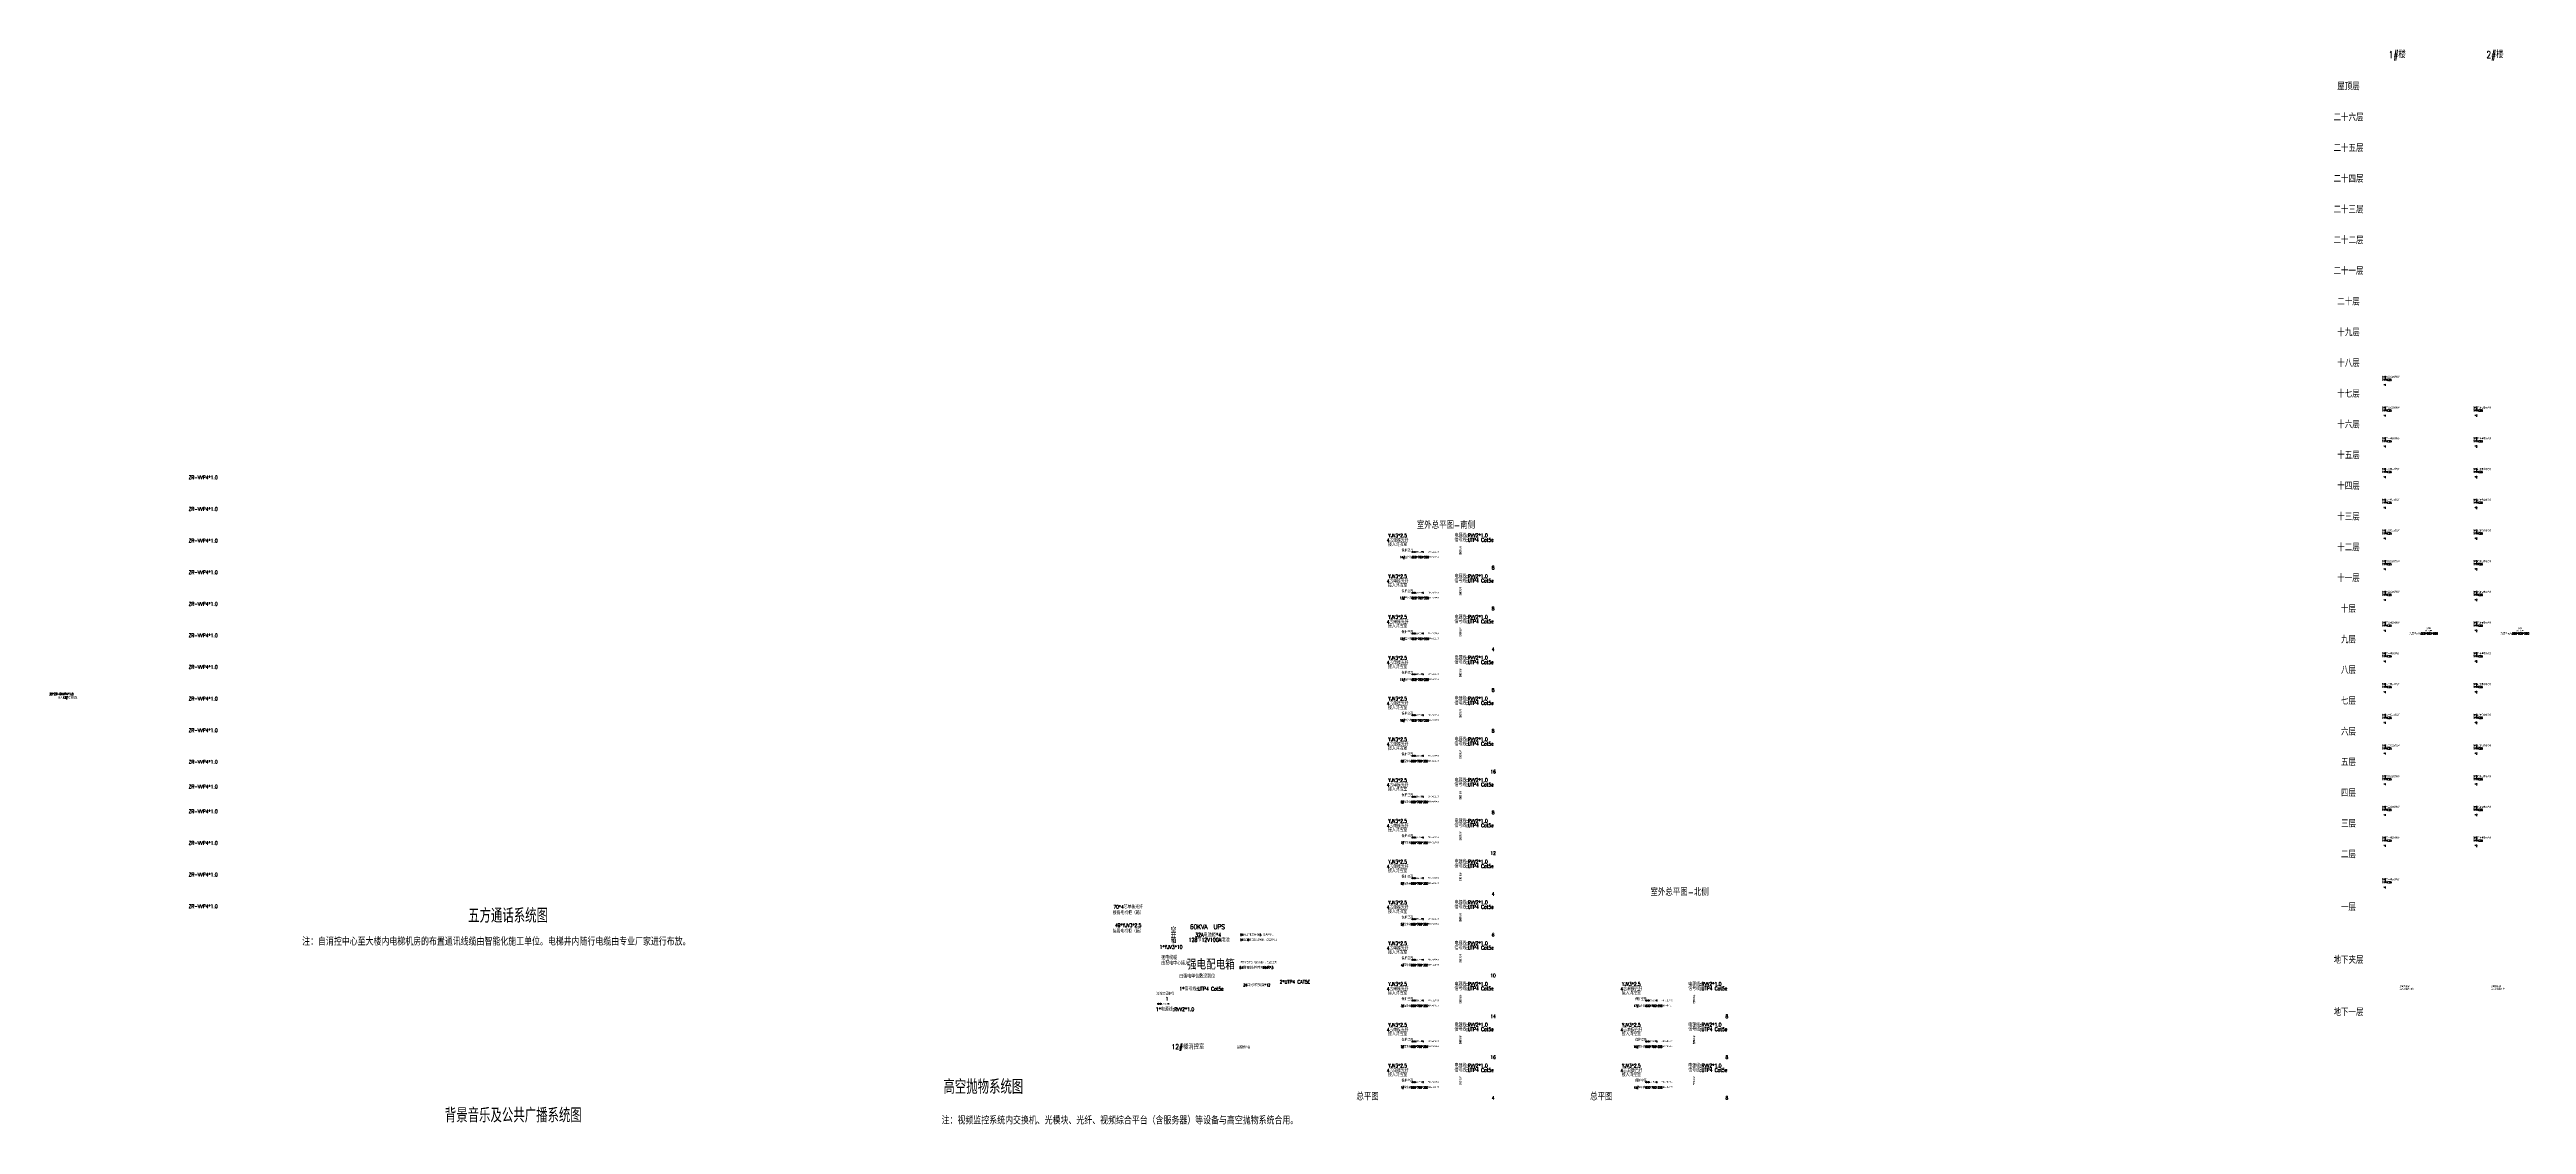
# Model space of a CAD drawing. Extents: x 2114868 to 5528286, y 1846921 to 2016792.
# Drawn here: x 3396579 to 3608293, y 1847708 to 1939561 of the extents above; entities that cross this region are included whole.
import ezdxf
from ezdxf.enums import TextEntityAlignment as Align

# ---------------------------------------------------------------- set-up
doc = ezdxf.new("R2010")
doc.units = 0
doc.header["$LTSCALE"] = 1000
doc.header["$MEASUREMENT"] = 0
for name, color, linetype in [('PUB_TITLE', 4, 'Continuous'), ('T-EQUP-LIST-PLAN', 3, 'Continuous'), ('智能化', 7, 'Continuous')]:
    doc.layers.add(name, color=color, linetype=linetype)
doc.layers.add('弱电', color=7, linetype='Continuous', lineweight=13)
doc.styles.add('_TEL_DIM', font='SIMPLEX', dxfattribs={"width": 0.8, "height": 3.5, "bigfont": 'HZTXT'})
doc.styles.add('HZTXT', font='SIMPLEX.shx', dxfattribs={"width": 0.8, "height": 2500, "bigfont": 'HZTXT.shx'})

msp = doc.modelspace()

# ---------------------------------------------------------------- texts
at = {"layer": 'PUB_TITLE', "style": 'HZTXT', "width": 0.8}
for s, height, p in [('五方通话系统图', 1218.8, (3432358, 1864941)), ('高空抛物系统图', 1218.8, (3472983, 1850317)), ('背景音乐及公共广播系统图', 1218.75, (3430368, 1847882))]:
    msp.add_text(s, height=height, dxfattribs=at).set_placement(p)
at = {"layer": 'T-EQUP-LIST-PLAN', "style": '_TEL_DIM', "width": 0.8}
for s, height, p in [('1#楼', 590, (3597247, 1939111)), ('2#楼', 590, (3605605, 1939111)), ('屋顶层', 590, (3593081, 1936444)), ('二十六层', 590, (3593081, 1933819)), ('二十五层', 590, (3593081, 1931194)), ('二十四层', 590, (3593081, 1928569)), ('二十三层', 590, (3593081, 1925944)), ('二十二层', 590, (3593081, 1923319)), ('二十一层', 590, (3593081, 1920694)), ('二十层', 590, (3593081, 1918069)), ('十九层', 590, (3593081, 1915444)), ('十八层', 590, (3593081, 1912819)), ('十七层', 590, (3593081, 1910194)), ('十六层', 590, (3593081, 1907569)), ('十五层', 590, (3593081, 1904944)), ('十四层', 590, (3593081, 1902319)), ('室外总平图-南侧', 590, (3515934, 1898993)), ('十三层', 590, (3593081, 1899694)), ('十二层', 590, (3593081, 1897069)), ('8', 295, (3519968, 1895282)), ('十一层', 590, (3593081, 1894444)), ('8', 295, (3519968, 1891797)), ('十层', 590, (3593081, 1891819)), ('九层', 590, (3593081, 1889194)), ('4', 295, (3519968, 1888312)), ('八层', 590, (3593081, 1886569)), ('8', 295, (3519968, 1884827)), ('七层', 590, (3593081, 1883944)), ('8', 295, (3519968, 1881342)), ('六层', 590, (3593081, 1881319)), ('16', 295, (3519968, 1877857)), ('五层', 590, (3593081, 1878694)), ('四层', 590, (3593081, 1876069)), ('8', 295, (3519968, 1874372)), ('三层', 590, (3593081, 1873444)), ('12', 295, (3519968, 1870887)), ('二层', 590, (3593081, 1870819)), ('4', 295, (3519968, 1867402)), ('室外总平图-北侧', 590, (3535909, 1867628)), ('一层', 590, (3593081, 1866319)), ('6', 295, (3519968, 1863917)), ('地下夹层', 590, (3593081, 1861819)), ('10', 295, (3519968, 1860432)), ('1', 295, (3492099, 1858443)), ('14', 295, (3519968, 1856947)), ('8', 295, (3539943, 1856947)), ('地下一层', 590, (3593081, 1857357)), ('16', 295, (3519968, 1853462)), ('8', 295, (3539943, 1853462)), ('总平图', 590, (3509237, 1850149)), ('总平图', 590, (3529212, 1850149)), ('4', 295, (3519968, 1849977)), ('8', 295, (3539943, 1849977))]:
    msp.add_text(s, height=height, dxfattribs=at).set_placement(p, align=Align.MIDDLE)
at = {"layer": '弱电', "color": 120, "style": '_TEL_DIM', "width": 0.8}
for s, height, p in [('ZR-VVP4*1.0', 310.45, (3408464, 1902838)), ('ZR-VVP4*1.0', 310.45, (3408464, 1900138)), ('ZR-VVP4*1.0', 310.45, (3408464, 1897438)), ('防', 209, (3517055, 1896864)), ('ZR-VVP4*1.0', 310.45, (3408464, 1894738)), ('器', 209, (3517055, 1896397)), ('雷', 209, (3517055, 1896620)), ('器', 209, (3517055, 1892912)), ('雷', 209, (3517055, 1893135)), ('防', 209, (3517055, 1893379)), ('ZR-VVP4*1.0', 310.45, (3408464, 1892038)), ('ZR-VVP4*1.0', 310.45, (3408464, 1889338)), ('器', 209, (3517055, 1889427)), ('雷', 209, (3517055, 1889650)), ('防', 209, (3517055, 1889894)), ('ZR-VVP4*1.0', 310.45, (3408464, 1886638)), ('雷', 209, (3517055, 1886165)), ('防', 209, (3517055, 1886409)), ('30*ZR-RVVP4*1.0', 188.15, (3396559, 1884389)), ('接入12#楼消控室', 188.2, (3397297, 1884093)), ('器', 209, (3517055, 1885942)), ('ZR-VVP4*1.0', 310.45, (3408464, 1883938)), ('器', 209, (3517055, 1882457)), ('雷', 209, (3517055, 1882680)), ('防', 209, (3517055, 1882924)), ('ZR-VVP4*1.0', 310.45, (3408464, 1881238)), ('ZR-VVP4*1.0', 310.45, (3408464, 1878538)), ('器', 209, (3517055, 1878972)), ('雷', 209, (3517055, 1879195)), ('防', 209, (3517055, 1879439)), ('ZR-VVP4*1.0', 310.45, (3408464, 1876420)), ('雷', 209, (3517055, 1875710)), ('防', 209, (3517055, 1875954)), ('ZR-VVP4*1.0', 310.45, (3408464, 1874301)), ('器', 209, (3517055, 1875487)), ('ZR-VVP4*1.0', 310.45, (3408464, 1871601)), ('器', 209, (3517055, 1872002)), ('雷', 209, (3517055, 1872225)), ('防', 209, (3517055, 1872469)), ('ZR-VVP4*1.0', 310.45, (3408464, 1868901)), ('器', 209, (3517055, 1868517)), ('雷', 209, (3517055, 1868740)), ('防', 209, (3517055, 1868984)), ('ZR-VVP4*1.0', 310.45, (3408464, 1866201)), ('器', 209, (3517055, 1865032)), ('雷', 209, (3517055, 1865255)), ('防', 209, (3517055, 1865499)), ('器', 209, (3517055, 1861547)), ('雷', 209, (3517055, 1861770)), ('防', 209, (3517055, 1862014)), ('器', 209, (3517055, 1858062)), ('雷', 209, (3517055, 1858285)), ('防', 209, (3517055, 1858529)), ('器', 209, (3537029, 1858062)), ('雷', 209, (3537029, 1858285)), ('防', 209, (3537029, 1858529)), ('器', 209, (3517055, 1854577)), ('雷', 209, (3517055, 1854800)), ('防', 209, (3517055, 1855044)), ('器', 209, (3537029, 1854577)), ('雷', 209, (3537029, 1854800)), ('防', 209, (3537029, 1855044)), ('器', 209, (3517055, 1851092)), ('雷', 209, (3517055, 1851315)), ('防', 209, (3517055, 1851559)), ('器', 209, (3537029, 1851092)), ('雷', 209, (3537029, 1851315)), ('防', 209, (3537029, 1851559))]:
    msp.add_text(s, height=height, dxfattribs=at).set_placement(p)
at = {"layer": '智能化', "color": 120, "style": '_TEL_DIM', "width": 0.8}
for s, height, p in [('1*2芯单模皮线光纤', 156.8, (3595952, 1911493)), ('1*PVC25', 156.8, (3595952, 1911258)), ('1*2芯单模皮线光纤', 156.8, (3595952, 1908868)), ('1*PVC25', 156.8, (3595952, 1908633)), ('1*2芯单模皮线光纤', 156.8, (3603752, 1908868)), ('1*PVC25', 156.8, (3603752, 1908633)), ('1*2芯单模皮线光纤', 156.8, (3595952, 1906243)), ('1*PVC25', 156.8, (3595952, 1906008)), ('1*2芯单模皮线光纤', 156.8, (3603752, 1906243)), ('1*PVC25', 156.8, (3603752, 1906008)), ('1*2芯单模皮线光纤', 156.8, (3595952, 1903618)), ('1*PVC25', 156.8, (3595952, 1903383)), ('1*2芯单模皮线光纤', 156.8, (3603752, 1903618)), ('1*PVC25', 156.8, (3603752, 1903383)), ('1*2芯单模皮线光纤', 156.8, (3595952, 1900993)), ('1*PVC25', 156.8, (3595952, 1900758)), ('1*2芯单模皮线光纤', 156.8, (3603752, 1900993)), ('1*PVC25', 156.8, (3603752, 1900758)), ('信号线:UTP4 Cat5e', 313.59, (3516667, 1897505)), ('电源线:RVV2*1.0', 313.59, (3516667, 1897888)), ('1*2芯单模皮线光纤', 156.8, (3595952, 1898368)), ('1*PVC25', 156.8, (3595952, 1898133)), ('1*2芯单模皮线光纤', 156.8, (3603752, 1898368)), ('1*PVC25', 156.8, (3603752, 1898133)), ('1*2芯单模皮线光纤', 156.8, (3595952, 1895743)), ('1*PVC25', 156.8, (3595952, 1895508)), ('1*2芯单模皮线光纤', 156.8, (3603752, 1895743)), ('1*PVC25', 156.8, (3603752, 1895508)), ('信号线:UTP4 Cat5e', 313.59, (3516667, 1894020)), ('电源线:RVV2*1.0', 313.59, (3516667, 1894403)), ('1*2芯单模皮线光纤', 156.8, (3595952, 1893118)), ('1*PVC25', 156.8, (3595952, 1892883)), ('1*2芯单模皮线光纤', 156.8, (3603752, 1893118)), ('1*PVC25', 156.8, (3603752, 1892883)), ('信号线:UTP4 Cat5e', 313.59, (3516667, 1890535)), ('电源线:RVV2*1.0', 313.59, (3516667, 1890918)), ('1*2芯单模皮线光纤', 156.8, (3595952, 1890493)), ('1*2芯单模皮线光纤', 156.8, (3603752, 1890493)), ('1*PVC25', 156.8, (3595952, 1890258)), ('1*PVC25', 156.8, (3603752, 1890258)), ('信号线:UTP4 Cat5e', 313.59, (3516667, 1887050)), ('电源线:RVV2*1.0', 313.59, (3516667, 1887433)), ('1*2芯单模皮线光纤', 156.8, (3595952, 1887868)), ('1*PVC25', 156.8, (3595952, 1887633)), ('1*2芯单模皮线光纤', 156.8, (3603752, 1887868)), ('1*PVC25', 156.8, (3603752, 1887633)), ('电源线:RVV2*1.0', 313.59, (3516667, 1883948)), ('1*2芯单模皮线光纤', 156.8, (3595952, 1885243)), ('1*PVC25', 156.8, (3595952, 1885008)), ('1*2芯单模皮线光纤', 156.8, (3603752, 1885243)), ('1*PVC25', 156.8, (3603752, 1885008)), ('信号线:UTP4 Cat5e', 313.59, (3516667, 1883565)), ('1*2芯单模皮线光纤', 156.8, (3595952, 1882618)), ('1*PVC25', 156.8, (3595952, 1882383)), ('1*2芯单模皮线光纤', 156.8, (3603752, 1882618)), ('1*PVC25', 156.8, (3603752, 1882383)), ('信号线:UTP4 Cat5e', 313.59, (3516667, 1880080)), ('电源线:RVV2*1.0', 313.59, (3516667, 1880463)), ('1*2芯单模皮线光纤', 156.8, (3595952, 1879993)), ('1*2芯单模皮线光纤', 156.8, (3603752, 1879993)), ('1*PVC25', 156.8, (3595952, 1879758)), ('1*PVC25', 156.8, (3603752, 1879758)), ('信号线:UTP4 Cat5e', 313.59, (3516667, 1876595)), ('电源线:RVV2*1.0', 313.59, (3516667, 1876978)), ('1*2芯单模皮线光纤', 156.8, (3595952, 1877368)), ('1*PVC25', 156.8, (3595952, 1877133)), ('1*2芯单模皮线光纤', 156.8, (3603752, 1877368)), ('1*PVC25', 156.8, (3603752, 1877133)), ('电源线:RVV2*1.0', 313.59, (3516667, 1873493)), ('1*2芯单模皮线光纤', 156.8, (3595952, 1874743)), ('1*PVC25', 156.8, (3595952, 1874508)), ('1*2芯单模皮线光纤', 156.8, (3603752, 1874743)), ('1*PVC25', 156.8, (3603752, 1874508)), ('信号线:UTP4 Cat5e', 313.59, (3516667, 1873110)), ('1*2芯单模皮线光纤', 156.8, (3595952, 1872118)), ('1*PVC25', 156.8, (3595952, 1871883)), ('1*2芯单模皮线光纤', 156.8, (3603752, 1872118)), ('1*PVC25', 156.8, (3603752, 1871883)), ('信号线:UTP4 Cat5e', 313.59, (3516667, 1869625)), ('电源线:RVV2*1.0', 313.59, (3516667, 1870008)), ('1*2芯单模皮线光纤', 156.8, (3595952, 1868555)), ('1*PVC25', 156.8, (3595952, 1868320)), ('信号线:UTP4 Cat5e', 313.59, (3516667, 1866140)), ('电源线:RVV2*1.0', 313.59, (3516667, 1866523)), ('电源线:RVV2*1.0', 313.59, (3516667, 1863038)), ('1*YJV3*10', 313.6, (3491455, 1862710)), ('强电线缆', 313.6, (3491600, 1861810)), ('由配电中心接入', 313.6, (3491600, 1861341)), ('信号线:UTP4 Cat5e', 313.59, (3516667, 1862655)), ('由强电单位敷设到位', 313.6, (3493149, 1860231)), ('1*信号线:UTP4 Cat5e', 313.59, (3493157, 1859143)), ('信号线:UTP4 Cat5e', 313.59, (3516667, 1859170)), ('电源线:RVV2*1.0', 313.59, (3516667, 1859553)), ('信号线:UTP4 Cat5e', 313.59, (3536642, 1859170)), ('电源线:RVV2*1.0', 313.59, (3536642, 1859553)), ('接入运营商机房', 156.8, (3597453, 1859192)), ('运营商光缆', 156.8, (3597453, 1859418)), ('接入运营商机房', 156.8, (3605253, 1859192)), ('运营商光缆', 156.8, (3605253, 1859418)), ('1*电源线:RVV2*1.0', 313.59, (3491138, 1857399)), ('信号线:UTP4 Cat5e', 313.59, (3516667, 1855685)), ('电源线:RVV2*1.0', 313.59, (3516667, 1856068)), ('信号线:UTP4 Cat5e', 313.59, (3536642, 1855685)), ('电源线:RVV2*1.0', 313.59, (3536642, 1856068)), ('信号线:UTP4 Cat5e', 313.59, (3516667, 1852200)), ('电源线:RVV2*1.0', 313.59, (3516667, 1852583)), ('信号线:UTP4 Cat5e', 313.59, (3536642, 1852200)), ('电源线:RVV2*1.0', 313.59, (3536642, 1852583))]:
    msp.add_text(s, height=height, dxfattribs=at).set_placement(p)
at = {"layer": '智能化', "color": 3, "style": '_TEL_DIM', "width": 0.8}
for s, p in [('*4', (3596076, 1910817)), ('*4', (3596076, 1908192)), ('*2', (3603876, 1908192)), ('*4', (3596076, 1905567)), ('*2', (3603876, 1905567)), ('*4', (3596076, 1902942)), ('*2', (3603876, 1902942)), ('*4', (3596076, 1900317)), ('*2', (3603876, 1900317)), ('*4', (3596076, 1897692)), ('*2', (3603876, 1897692)), ('*4', (3596076, 1895067)), ('*2', (3603876, 1895067)), ('*4', (3596076, 1892442)), ('*2', (3603876, 1892442)), ('*4', (3596076, 1889817)), ('*2', (3603876, 1889817)), ('*4', (3596076, 1887192)), ('*2', (3603876, 1887192)), ('*4', (3596076, 1884567)), ('*2', (3603876, 1884567)), ('*4', (3596076, 1881942)), ('*2', (3603876, 1881942)), ('*4', (3596076, 1879317)), ('*2', (3603876, 1879317)), ('*4', (3596076, 1876692)), ('*2', (3603876, 1876692)), ('*4', (3596076, 1874067)), ('*2', (3603876, 1874067)), ('*4', (3596076, 1871442)), ('*2', (3603876, 1871442)), ('*4', (3596076, 1867879))]:
    msp.add_text(s, height=156.8, dxfattribs=at).set_placement(p)
at = {"layer": '智能化', "color": 2, "linetype": 'ByBlock', "style": '_TEL_DIM', "width": 0.8}
for s, height, p in [('YJV3*2.5', 303.5, (3511807, 1898036)), ('4芯单模光纤', 303.5, (3511807, 1897620)), ('接入消控室', 303.5, (3511807, 1897271)), ('14#室外箱600*700*350', 180, (3513238, 1896175)), ('12V5A开关电源*3', 112.5, (3513510, 1896626)), ('光模块与监控合用', 108, (3514853, 1896191)), ('交换机与监控合用', 108, (3514853, 1896628)), ('YJV3*2.5', 303.5, (3511807, 1894551)), ('4芯单模光纤', 303.5, (3511807, 1894135)), ('接入消控室', 303.5, (3511807, 1893786)), ('13#室外箱600*700*350', 180, (3513238, 1892690)), ('12V5A开关电源*3', 112.5, (3513510, 1893141)), ('光模块与监控合用', 108, (3514853, 1892706)), ('交换机与监控合用', 108, (3514853, 1893143)), ('YJV3*2.5', 303.5, (3511807, 1891066)), ('4芯单模光纤', 303.5, (3511807, 1890650)), ('接入消控室', 303.5, (3511807, 1890301)), ('12#室外箱600*700*350', 180, (3513238, 1889205)), ('12V5A开关电源*2', 112.5, (3513510, 1889656)), ('光模块与监控合用', 108, (3514853, 1889221)), ('交换机与监控合用', 108, (3514853, 1889658)), ('九层单元箱500*600*200', 180, (3599497, 1889654)), ('光纤配线架', 112.5, (3599921, 1889893)), ('分光器', 112.5, (3599921, 1890100)), ('九层单元箱500*600*200', 180, (3607297, 1889654)), ('光纤配线架', 112.5, (3607721, 1889893)), ('分光器', 112.5, (3607721, 1890100)), ('YJV3*2.5', 303.5, (3511807, 1887581)), ('4芯单模光纤', 303.5, (3511807, 1887165)), ('接入消控室', 303.5, (3511807, 1886816)), ('11#室外箱600*700*350', 180, (3513238, 1885720)), ('12V5A开关电源*3', 112.5, (3513510, 1886171)), ('光模块与监控合用', 108, (3514853, 1885736)), ('交换机与监控合用', 108, (3514853, 1886173)), ('YJV3*2.5', 303.5, (3511807, 1884096)), ('4芯单模光纤', 303.5, (3511807, 1883680)), ('接入消控室', 303.5, (3511807, 1883331)), ('10#室外箱600*700*350', 180, (3513238, 1882235)), ('12V5A开关电源*3', 112.5, (3513510, 1882686)), ('光模块与监控合用', 108, (3514853, 1882251)), ('交换机与监控合用', 108, (3514853, 1882688)), ('YJV3*2.5', 303.5, (3511807, 1880611)), ('4芯单模光纤', 303.5, (3511807, 1880195)), ('接入消控室', 303.5, (3511807, 1879846)), ('9#室外箱600*700*350', 180, (3513238, 1878750)), ('12V5A开关电源*6', 112.5, (3513510, 1879201)), ('光模块与监控合用', 108, (3514853, 1878766)), ('交换机与监控合用', 108, (3514853, 1879203)), ('YJV3*2.5', 303.5, (3511807, 1877126)), ('4芯单模光纤', 303.5, (3511807, 1876710)), ('接入消控室', 303.5, (3511807, 1876361)), ('交换机与监控合用', 108, (3514853, 1875718)), ('YJV3*2.5', 303.5, (3511807, 1873641)), ('8#室外箱600*700*350', 180, (3513238, 1875265)), ('12V5A开关电源*3', 112.5, (3513510, 1875716)), ('光模块与监控合用', 108, (3514853, 1875281)), ('4芯单模光纤', 303.5, (3511807, 1873225)), ('接入消控室', 303.5, (3511807, 1872876)), ('7#室外箱600*700*350', 180, (3513238, 1871780)), ('12V5A开关电源*3', 112.5, (3513510, 1872231)), ('光模块与监控合用', 108, (3514853, 1871796)), ('交换机与监控合用', 108, (3514853, 1872234)), ('YJV3*2.5', 303.5, (3511807, 1870156)), ('4芯单模光纤', 303.5, (3511807, 1869740)), ('接入消控室', 303.5, (3511807, 1869391)), ('6#室外箱600*700*350', 180, (3513238, 1868295)), ('12V5A开关电源*2', 112.5, (3513510, 1868746)), ('光模块与监控合用', 108, (3514853, 1868311)), ('交换机与监控合用', 108, (3514853, 1868749)), ('70*4芯单模光纤', 303.5, (3488774, 1866303)), ('接弱电机柜（箱）', 303.5, (3488774, 1865807)), ('YJV3*2.5', 303.5, (3511807, 1866671)), ('4芯单模光纤', 303.5, (3511807, 1866255)), ('接入消控室', 303.5, (3511807, 1865906)), ('12V5A开关电源*2', 112.5, (3513510, 1865261)), ('交换机与监控合用', 108, (3514853, 1865264)), ('49*YJV3*2.5', 303.45, (3488774, 1864729)), ('接弱电机柜（箱）', 303.5, (3488774, 1864234)), ('箱', 450, (3492650, 1863427)), ('开', 450, (3492650, 1863871)), ('空', 450, (3492650, 1864318)), ('YJV3*2.5', 303.5, (3511807, 1863186)), ('5#室外箱600*700*350', 180, (3513238, 1864810)), ('光模块与监控合用', 108, (3514853, 1864826)), ('4芯单模光纤', 303.5, (3511807, 1862770)), ('接入消控室', 303.5, (3511807, 1862421)), ('4#室外箱600*700*350', 180, (3513238, 1861325)), ('12V5A开关电源*4', 112.5, (3513510, 1861776)), ('光模块与监控合用', 108, (3514853, 1861341)), ('交换机与监控合用', 108, (3514853, 1861779)), ('YJV3*2.5', 303.5, (3511807, 1859701)), ('4芯单模光纤', 303.5, (3511807, 1859285)), ('接入消控室', 303.5, (3511807, 1858936)), ('YJV3*2.5', 303.5, (3531782, 1859701)), ('4芯单模光纤', 303.5, (3531782, 1859285)), ('接入消控室', 303.5, (3531782, 1858936)), ('12V5A开关电源*1', 112.5, (3491774, 1858007)), ('3#室外箱600*700*350', 180, (3513238, 1857840)), ('12V5A开关电源*5', 112.5, (3513510, 1858291)), ('光模块与监控合用', 108, (3514853, 1857856)), ('交换机与监控合用', 108, (3514853, 1858294)), ('17#室外箱600*700*350', 180, (3533213, 1857840)), ('12V5A开关电源*3', 112.5, (3533485, 1858291)), ('光模块与监控合用', 108, (3534828, 1857856)), ('交换机与监控合用', 108, (3534828, 1858294)), ('YJV3*2.5', 303.5, (3511807, 1856216)), ('4芯单模光纤', 303.5, (3511807, 1855800)), ('接入消控室', 303.5, (3511807, 1855451)), ('12V5A开关电源*6', 112.5, (3513510, 1854806)), ('交换机与监控合用', 108, (3514853, 1854809)), ('YJV3*2.5', 303.5, (3531782, 1856216)), ('4芯单模光纤', 303.5, (3531782, 1855800)), ('接入消控室', 303.5, (3531782, 1855451)), ('12V5A开关电源*3', 112.5, (3533485, 1854806)), ('交换机与监控合用', 108, (3534828, 1854809)), ('YJV3*2.5', 303.5, (3511807, 1852731)), ('4芯单模光纤', 303.5, (3511807, 1852315)), ('2#室外箱600*700*350', 180, (3513238, 1854355)), ('光模块与监控合用', 108, (3514853, 1854371)), ('YJV3*2.5', 303.5, (3531782, 1852731)), ('4芯单模光纤', 303.5, (3531782, 1852315)), ('16#室外箱600*700*350', 180, (3533213, 1854355)), ('光模块与监控合用', 108, (3534828, 1854371)), ('接入消控室', 303.5, (3511807, 1851966)), ('1#室外箱600*700*350', 180, (3513238, 1850870)), ('12V5A开关电源*2', 112.5, (3513510, 1851321)), ('光模块与监控合用', 108, (3514853, 1850886)), ('交换机与监控合用', 108, (3514853, 1851324)), ('接入消控室', 303.5, (3531782, 1851966)), ('15#室外箱600*700*350', 180, (3533213, 1850870)), ('12V5A开关电源*3', 112.5, (3533485, 1851321)), ('光模块与监控合用', 108, (3534828, 1850886)), ('交换机与监控合用', 108, (3534828, 1851324))]:
    msp.add_text(s, height=height, dxfattribs=at).set_placement(p, align=Align.MIDDLE_CENTER)
for s, height, p in [('保护空开', 225, (3512146, 1896654)), ('保护空开', 225, (3512146, 1893169)), ('保护空开', 225, (3512146, 1889684)), ('保护空开', 225, (3512146, 1886199)), ('保护空开', 225, (3512146, 1882714)), ('保护空开', 225, (3512146, 1879229)), ('保护空开', 225, (3512146, 1875744)), ('保护空开', 225, (3512146, 1872259)), ('保护空开', 225, (3512146, 1868774)), ('保护空开', 225, (3512146, 1865289)), ('保护空开', 225, (3512146, 1861804)), ('2*UTP4 CAT5E', 303.45, (3501725, 1859745)), ('保护空开', 225, (3512146, 1858319)), ('保护空开', 225, (3532120, 1858319)), ('保护空开', 225, (3512146, 1854834)), ('保护空开', 225, (3532120, 1854834)), ('保护空开', 225, (3512146, 1851349)), ('保护空开', 225, (3532120, 1851349))]:
    msp.add_text(s, height=height, dxfattribs=at).set_placement(p)
at = {"layer": '智能化', "style": '_TEL_DIM', "width": 0.8}
for s, p in [('注：自消控中心至大楼内电梯机房的布置通讯线缆由智能化施工单位。电梯井内随行电缆由专业厂家进行布放。', (3418174, 1863003)), ('注：视频监控系统内交换机、光模块、光纤、视频综合平台（含服务器）等设备与高空抛物系统合用。', (3472832, 1847720))]:
    msp.add_text(s, height=627.18, dxfattribs=at).set_placement(p)
at = {"layer": '智能化', "color": 3, "linetype": 'ByBlock', "ltscale": 500, "style": '_TEL_DIM', "width": 0.8}
for s, height, p in [('128节12V100A电池', 326.25, (3493945, 1863325, -22)), ('60KVA  UPS', 407.8, (3494059, 1864394, -28)), ('32A电池柜*4', 326.2, (3494497, 1863742, -22))]:
    msp.add_text(s, height=height, dxfattribs=at).set_placement(p)
at = {"layer": '智能化', "linetype": 'ByBlock', "ltscale": 0.7, "style": '_TEL_DIM', "width": 0.8}
for s, height, p in [('24光口汇聚交换机*3，与监控合用', 170.7, (3498350, 1863823)), ('24电口8光口核心交换机，与监控合用', 170.7, (3498350, 1863388)), ('64路高空抛物专用NVR*3', 227.6, (3498277, 1860994)), ('视频综合平台（含服务器），与监控合用', 159.32, (3498375, 1861476)), ('消控室摄像机', 227.6, (3491196, 1858772)), ('24口光纤配线架*12', 227.6, (3498614, 1859508))]:
    msp.add_text(s, height=height, dxfattribs=at).set_placement(p)
at = {"layer": '智能化', "color": 3, "linetype": 'ByBlock', "style": '_TEL_DIM', "width": 0.8}
for s, height, p in [('强电配电箱', 758.6, (3495842, 1861334)), ('12#楼消控室', 421.5, (3493880, 1854345)), ('监控操作台', 210.7, (3498647, 1854311, 52))]:
    msp.add_text(s, height=height, dxfattribs=at).set_placement(p, align=Align.MIDDLE_CENTER)

doc.saveas('drawing.dxf')
